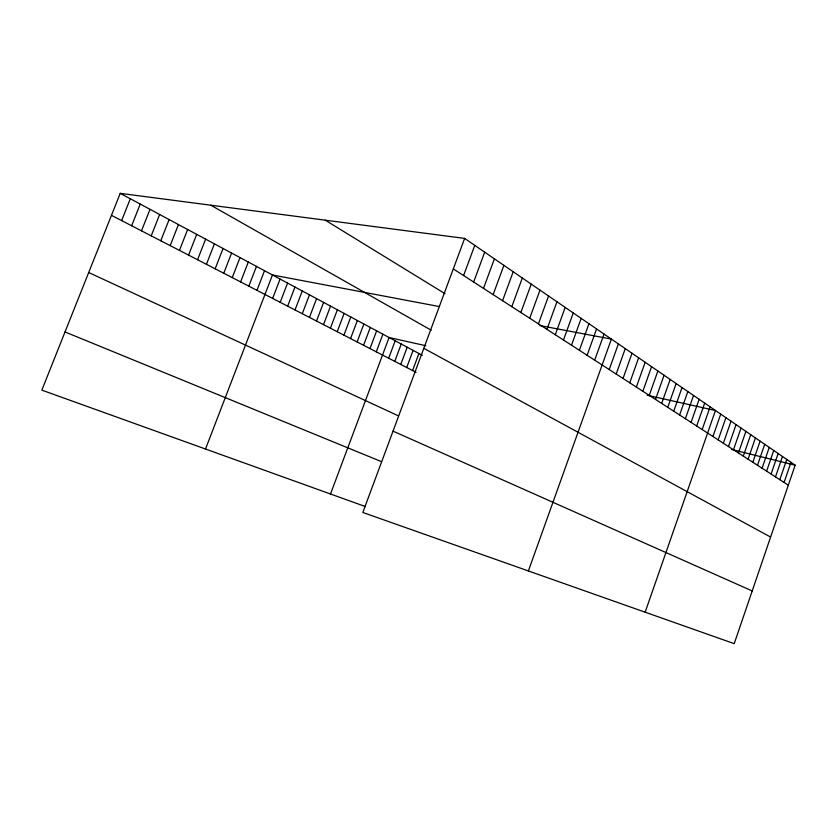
<?xml version="1.0" encoding="UTF-8"?>
<svg xmlns="http://www.w3.org/2000/svg" width="837" height="837" viewBox="0 0 837 837"><rect width="100%" height="100%" fill="white"/><g stroke="black" fill="none" stroke-linecap="round" stroke-linejoin="round"><path stroke-width="1.26" d="M779.822 479.685L786.759 459.429M784.102 482.447L790.986 462.327M464.64 238.419L795.15 465.184L734.216 643.653L362.819 512.474L464.64 238.419L120.225 193.347L41.85 390.136L365.497 506.594M762.088 468.228L769.245 447.418M766.619 471.158L773.723 450.484M771.086 474.035L778.128 453.508M775.491 476.881L782.469 456.489M738.433 452.953L745.893 431.39M743.308 456.102L750.705 434.685M748.1 459.199L755.434 437.939M752.829 462.254L760.111 441.141M757.495 465.267L764.715 444.301M718.188 439.896L725.909 417.684M723.367 443.233L731.025 421.189M728.462 446.529L736.058 424.641M733.484 449.762L741.007 428.042M696.666 426.002L704.67 403.11M702.18 429.559L710.111 406.834M645.149 612.192L715.457 410.507L647.252 395.252M712.936 436.495L720.73 414.127M679.602 414.985L687.836 391.549M685.388 418.709L693.538 395.462M691.069 422.382L699.146 399.312M655.517 399.437L664.065 375.248M661.69 403.413L670.155 379.423M667.759 407.337L676.139 383.534M673.733 411.187L682.04 387.573M636.361 387.071L645.16 362.275M642.858 391.256L651.573 366.669M649.24 395.378L657.872 370.99M616.189 374.045L625.26 348.621M623.031 378.46L632.008 353.245M629.748 382.802L638.641 357.797M594.688 360.161L604.052 334.068M528.377 570.949L611.387 339.1L539.991 325.593M609.221 369.546L618.386 343.902M571.504 345.2L581.181 318.374M579.382 350.284L588.945 323.71M587.103 355.275L596.572 328.931M555.287 334.727L565.184 307.399M563.479 340.021L573.261 312.944M529.727 318.238L539.98 290.115M538.421 323.846L548.559 295.995M546.938 329.339L556.95 301.749M511.815 306.666L522.319 277.989M520.865 312.504L531.244 284.109M493.139 294.614L503.905 265.35M502.577 300.703L513.207 271.732M473.658 282.038L484.696 252.178M483.504 288.388L494.405 258.832M406.709 367.527L413.091 350.379M412.578 370.55L418.918 353.507M463.593 275.54L474.778 245.367M388.671 358.226L395.2 340.785M394.761 361.364L401.237 344.028M400.766 364.461L407.2 347.219M363.582 345.294L370.299 327.434M369.975 348.59L376.64 330.835M376.284 351.843L382.896 334.193M330.5 493.997L389.09 337.51L425.866 345.733M343.923 335.166L350.797 316.982M350.557 338.587L357.378 320.508M357.117 341.956L363.875 323.992M323.511 324.641L330.542 306.112M330.406 328.188L337.374 309.784M337.206 331.703L344.133 313.404M302.283 313.697L309.481 294.823M309.449 317.39L316.585 298.642M316.522 321.042L323.605 302.398M280.196 302.314L287.572 283.073M287.656 306.164L294.969 287.049M295.011 309.952L302.272 290.962M256.959 290.334L264.523 270.717M205.515 449.03L272.464 274.975L439.383 306.562M272.632 298.411L280.071 279.056M240.606 281.912L248.296 262.023M248.84 286.149L256.467 266.396M215.161 268.792L223.06 248.484M223.772 273.228L231.598 253.067M232.247 277.602L240.01 257.576M197.574 259.732L205.62 239.131M206.436 264.293L214.408 243.849M170.183 245.607L178.448 224.567M179.453 250.389L187.645 229.495M188.576 255.097L196.695 234.35M151.215 235.835L159.647 214.481M160.767 240.763L169.116 219.566M131.65 225.749L140.239 204.082M141.505 230.834L150.022 209.323M121.637 220.591L130.31 198.756M731.392 449.438L795.15 465.184M65.024 331.954L381.494 461.647M393.034 431.139L752.212 590.953M88.691 272.527L398.496 415.884M111.457 215.35L416.062 372.339M120.225 193.347L422.371 355.359M423.804 348.328L770.605 537.072M210.798 205.201L431.222 330.217M325.248 220.173L444.939 293.641M453.319 268.907L788.328 485.167"/></g></svg>
